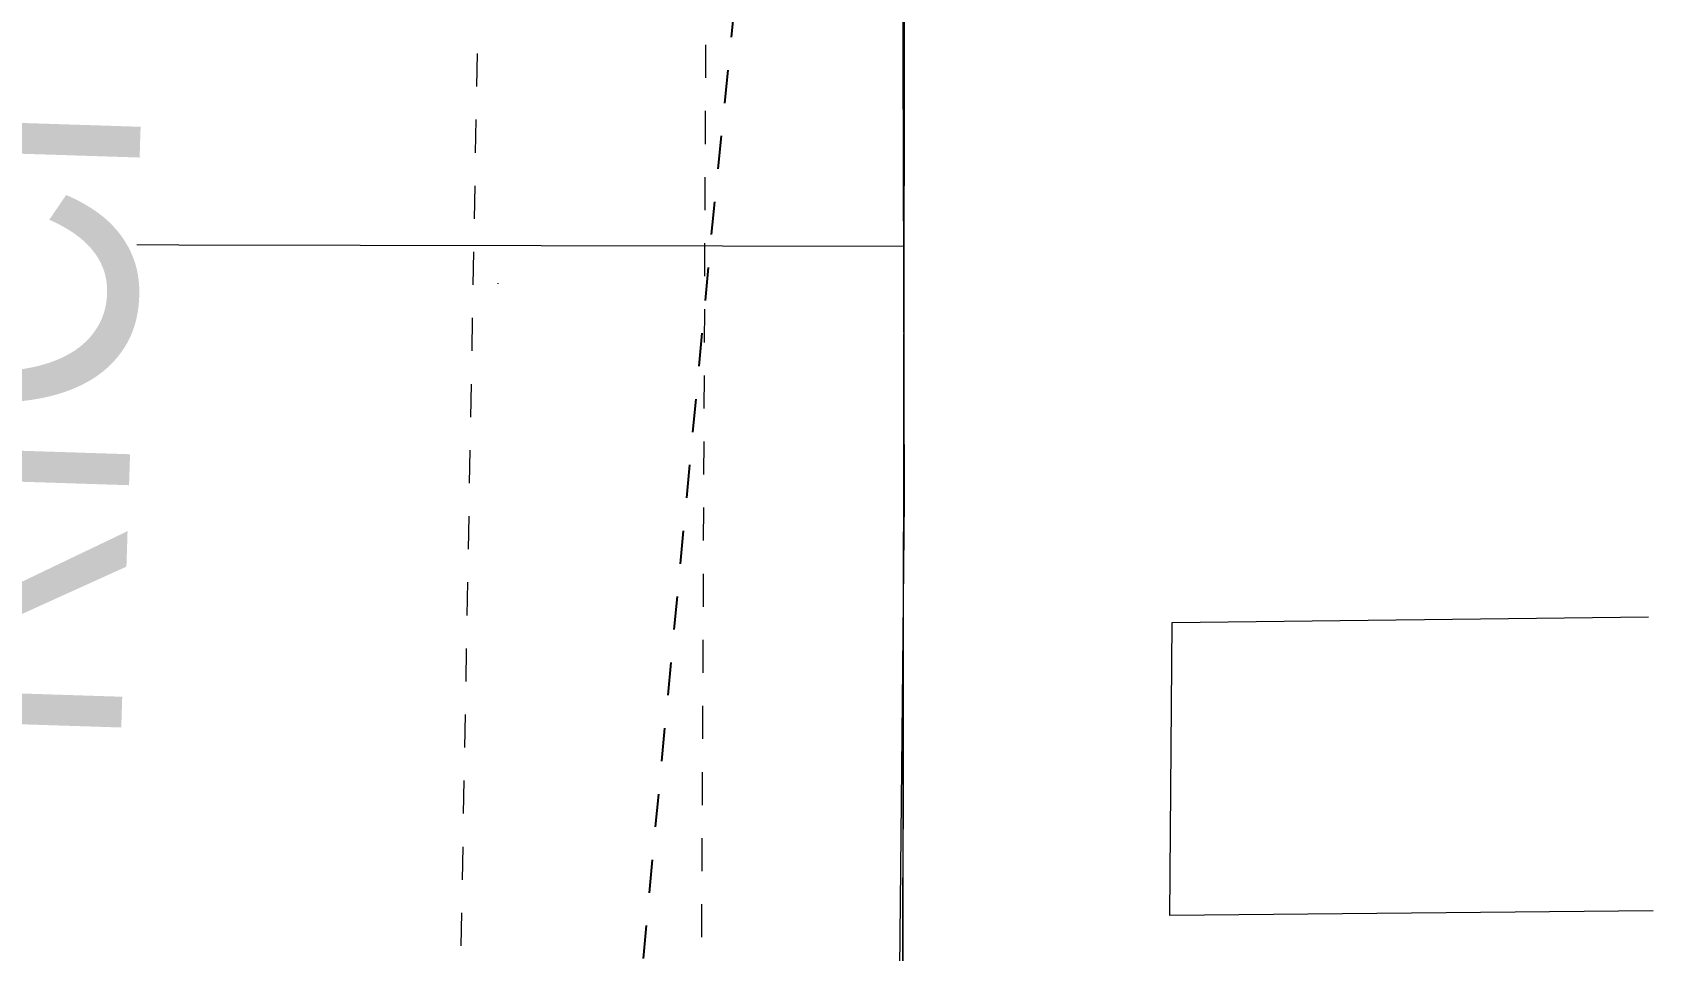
# Model space of a CAD drawing. Header units: metres. Extents: x -902 to -724, y 0 to 650.
# Drawn here: x -803.058 to -798.148, y 598.09 to 600.868 of the extents above; entities that cross this region are included whole.
import ezdxf

# ---------------------------------------------------------------- set-up
doc = ezdxf.new("R2010")
doc.units = ezdxf.units.M
for name, pattern in [('ControlLine', [0.02, 0.0125, -0.0025, 0.0025, -0.0025]), ('IMPORT-BDYS-Boundary _3_', [0.01, 0.009, -0.001]), ('IMPORT-FURN-Fence _3_', [0.005, 0.004167, -0.0008333])]:
    doc.linetypes.add(name, pattern=pattern)
doc.layers.add('D-BDGE', color=7, linetype='Continuous', lineweight=13)
doc.layers.add('D-ENHA-GEN-LINE', color=7, linetype='Continuous', lineweight=9)
doc.styles.add('Arial Narrow_1', font='ARIALN.TTF', dxfattribs={"height": 0.875})

# ---------------------------------------------------------------- blocks, each defined once
blk = doc.blocks.new('T2DPAA-T2D-PWA-RW-M2D-000002_ControlLinesMinor_rvt-1-DRG-2871011 - SITE PLAN')
at = {"layer": 'D-BDGE', "color": 151, "linetype": 'ControlLine', "lineweight": 25, "true_color": 0x88c3ff}
blk.add_arc((-1395.5801, 572.9065), 280, 173.964875, 180.74019, dxfattribs=at)
blk = doc.blocks.new('T2DPAA-T2D-PWA-SU-M2D-000002_dwg-40815123-DRG-2871011 - SITE PLAN')
at = {"color": 9, "linetype": 'IMPORT-FURN-Fence _3_', "lineweight": 18, "true_color": 0xc0c0c0, "flags": 128}
blk.add_lwpolyline([(42.0662, 1565.4236), (44.4242, 1566.2849), (50.7813, 1566.7278)], dxfattribs=at)
at = {"color": 9, "lineweight": 18, "true_color": 0xc0c0c0, "flags": 128}
for points in [[(42.1223, 1564.7635), (47.1714, 1565.1567), (50.8739, 1565.4937)], [(46.1319, 1562.7916), (45.9903, 1564.2471), (46.8737, 1564.3183), (47.0174, 1562.884)]]:
    blk.add_lwpolyline(points, dxfattribs=at)
blk = doc.blocks.new('T2DPAA-T2D-PWA-SU-M2D-000001_dwg-40815111-DRG-2871011 - SITE PLAN')
at = {"color": 9, "linetype": 'IMPORT-BDYS-Boundary _3_', "lineweight": 18, "true_color": 0xc0c0c0, "flags": 128}
blk.add_lwpolyline([(133.1652, 1712.1807), (137.2391, 1663.3361), (120.2722, 1661.9209)], dxfattribs=at)
blk = doc.blocks.new('ASSA_Driveway_dwg-40817344-DRG-2871011 - SITE PLAN')
at = {"color": 9, "lineweight": 18, "true_color": 0xc0c0c0}
for p, q in [((-2.3847, 24.2247), (-1.065, 8.8885)), ((-1.4087, 11.4951), (-1.4043, 11.4955)), ((-1.2863, 10.1005), (-1.2843, 10.1007))]:
    blk.add_line(p, q, dxfattribs=at)
at = {"color": 9, "lineweight": 18, "true_color": 0xc0c0c0, "flags": 128}
for points in [[(22.5644, 10.9544), (7.1952, 9.5993), (-6.8763, 8.3884)], [(-4.6917, 8.5731), (-0.2055, 8.9622), (1.9961, 6.7352)]]:
    blk.add_lwpolyline(points, dxfattribs=at)
blk = doc.blocks.new('T2DPAA-T2D-PWA-SU-M2D-000100_Survey_rvt-1-DRG-2871011 - SITE PLAN')
at = {"color": 9, "lineweight": 18, "true_color": 0xc0c0c0, "rotation": 84.9723245667552}
for name, p in [('T2DPAA-T2D-PWA-SU-M2D-000001_dwg-40815111-DRG-2871011 - SITE PLAN', (-29.3011, 328.935)), ('T2DPAA-T2D-PWA-SU-M2D-000002_dwg-40815123-DRG-2871011 - SITE PLAN', (-118.6554, 415.2971)), ('ASSA_Driveway_dwg-40817344-DRG-2871011 - SITE PLAN', (-1664.7109, 600.503))]:
    blk.add_blockref(name, p, dxfattribs=at)

msp = doc.modelspace()

# ---------------------------------------------------------------- block references
at = {"color": 9, "lineweight": 5, "true_color": 0xc0c0c0}
msp.add_blockref('T2DPAA-T2D-PWA-SU-M2D-000100_Survey_rvt-1-DRG-2871011 - SITE PLAN', (873.2363, 0), dxfattribs=at)
at = {"lineweight": 5}
msp.add_blockref('T2DPAA-T2D-PWA-RW-M2D-000002_ControlLinesMinor_rvt-1-DRG-2871011 - SITE PLAN', (873.2363, 0), dxfattribs=at)

# ---------------------------------------------------------------- next in the draw order: texts
at = {"layer": 'D-ENHA-GEN-LINE', "insert": (-803.6667, 598.7106), "char_height": 0.875, "attachment_point": 1, "rotation": 88.155, "style": 'Arial Narrow_1', "bg_fill": 3, "box_fill_scale": 1, "bg_fill_color": 256, "bg_fill_true_color": 13158600, "bg_fill_transparency": 0}
msp.add_mtext('RICHMOND ROAD EASTBOUND', dxfattribs=at)

doc.saveas('drawing.dxf')
